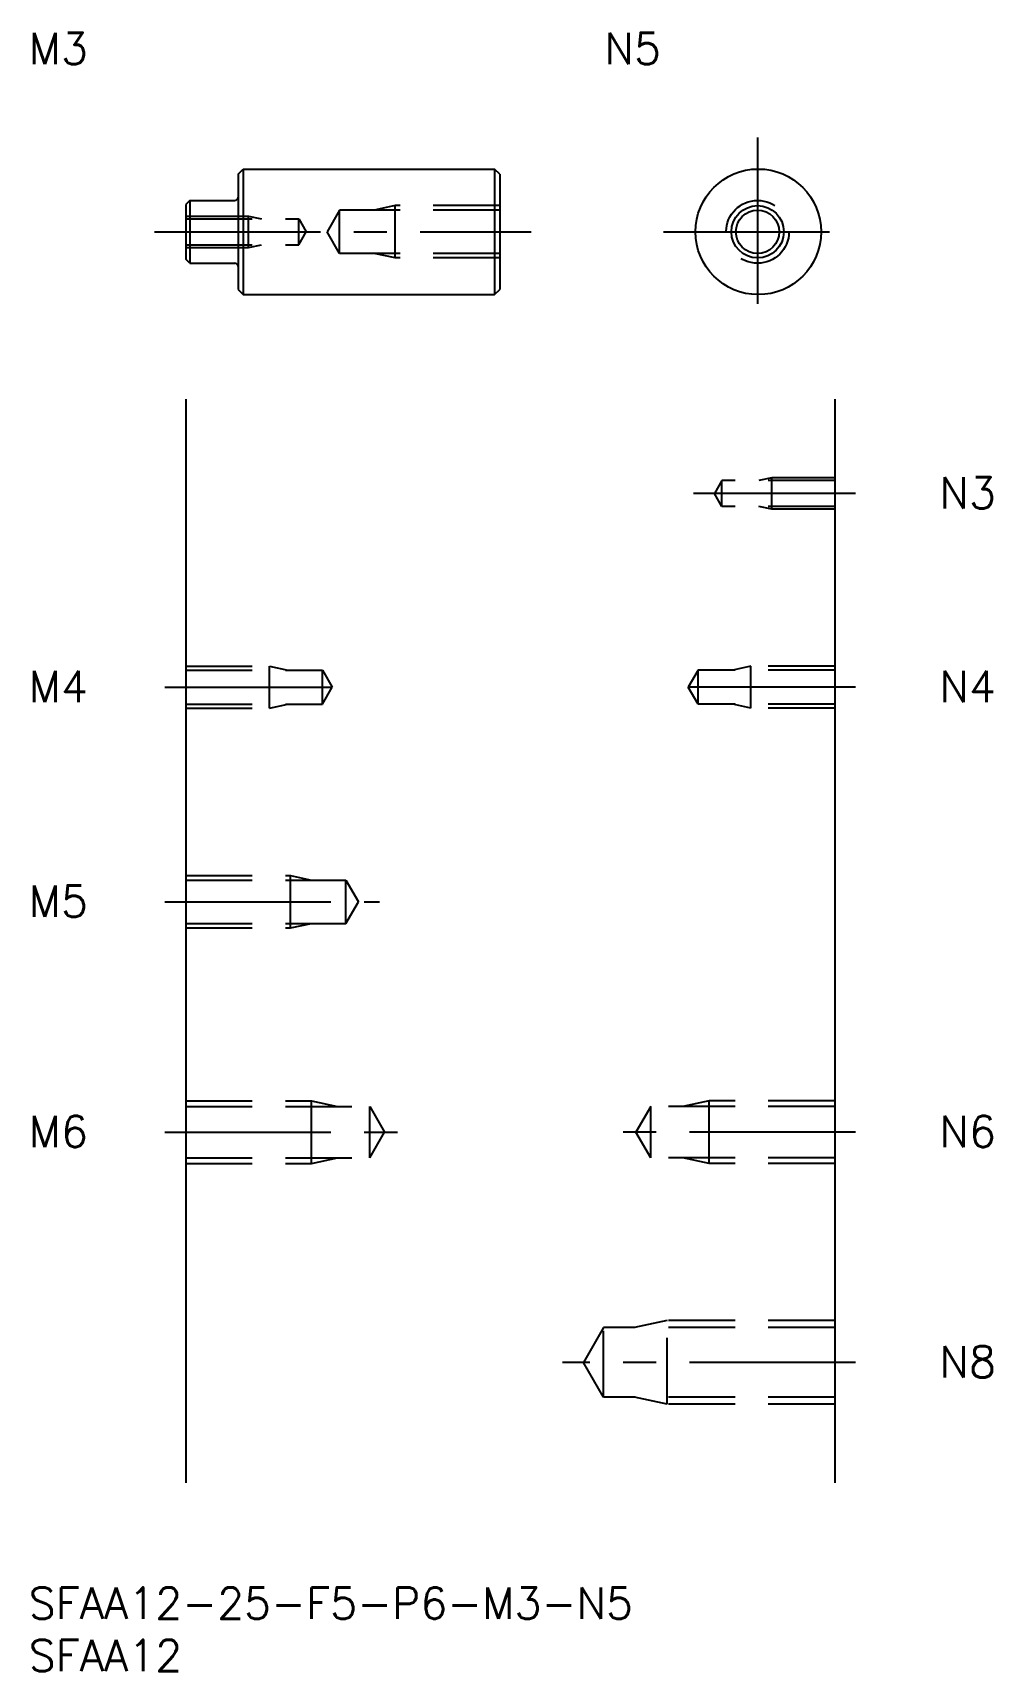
# Model space of a CAD drawing. Extents: x 0 to 92, y -8 to 149.
import ezdxf

# ---------------------------------------------------------------- set-up
doc = ezdxf.new("R2010")
doc.units = 0
doc.header["$LTSCALE"] = 0.5
doc.linetypes.add('CENTER', pattern=[50.8, 31.75, -6.35, 6.35, -6.35])
doc.linetypes.add('DASHED', pattern=[19.05, 12.7, -6.35])
for name, color, linetype in [('MSM_CENTER', 1, 'CENTER'), ('MSM_CONTINUOUS', 7, 'CONTINUOUS'), ('MSM_DASHED', 4, 'DASHED'), ('MSM_NARROW', 5, 'CONTINUOUS'), ('MSM_PART_NUMBER', 7, 'CONTINUOUS')]:
    doc.layers.add(name, color=color, linetype=linetype)
doc.styles.get("Standard").update_dxf_attribs({"font": 'txt.shx', "height": 3, "bigfont": 'bigfont.shx'})

# ---------------------------------------------------------------- blocks, each defined once
blk = doc.blocks.new('*U4')
at = {"layer": 'MSM_PART_NUMBER'}
blk.add_text('SFAA12-25-F5-P6-M3-N5', height=3, dxfattribs=at).set_placement((0, -3))
blk = doc.blocks.new('*U5')
at = {"layer": 'MSM_PART_NUMBER'}
blk.add_text('SFAA12', height=3, dxfattribs=at).set_placement((0, -8))
blk = doc.blocks.new('*U6')
at = {"layer": 'MSM_PART_NUMBER'}
blk.add_text('M6', height=3, dxfattribs=at).set_placement((0, 42.06))
blk = doc.blocks.new('*U7')
at = {"layer": 'MSM_PART_NUMBER'}
blk.add_text('M5', height=3, dxfattribs=at).set_placement((0, 64.06))
blk = doc.blocks.new('*U8')
at = {"layer": 'MSM_PART_NUMBER'}
blk.add_text('M4', height=3, dxfattribs=at).set_placement((0, 84.56))
blk = doc.blocks.new('*U9')
at = {"layer": 'MSM_PART_NUMBER'}
blk.add_text('N8', height=3, dxfattribs=at).set_placement((87, 20.06))
blk = doc.blocks.new('*U10')
at = {"layer": 'MSM_PART_NUMBER'}
blk.add_text('N6', height=3, dxfattribs=at).set_placement((87, 42.06))
blk = doc.blocks.new('*U11')
at = {"layer": 'MSM_PART_NUMBER'}
blk.add_text('N4', height=3, dxfattribs=at).set_placement((87, 84.56))
blk = doc.blocks.new('*U12')
at = {"layer": 'MSM_PART_NUMBER'}
blk.add_text('M3', height=3, dxfattribs=at).set_placement((0, 145.51))
blk = doc.blocks.new('*U13')
at = {"layer": 'MSM_PART_NUMBER'}
blk.add_text('N5', height=3, dxfattribs=at).set_placement((55, 145.51))
blk = doc.blocks.new('*U14')
at = {"layer": 'MSM_PART_NUMBER'}
blk.add_text('N3', height=3, dxfattribs=at).set_placement((87, 103.06))

msp = doc.modelspace()

# ---------------------------------------------------------------- linework, layer by layer
at = {"layer": 'MSM_CENTER'}
for p, q in [((69.63, 138.5), (69.63, 120.5)), ((12, 129.5), (48, 129.5)), ((60.63, 129.5), (78.63, 129.5)), ((79, 104.5), (63.5, 104.5)), ((13, 86), (31, 86)), ((79, 86), (61, 86)), ((13, 65.5), (33.5, 65.5)), ((13, 43.5), (36, 43.5)), ((79, 43.5), (56, 43.5)), ((79, 21.5), (51, 21.5))]:
    msp.add_line(p, q, dxfattribs=at)
at = {"layer": 'MSM_CONTINUOUS'}
for p, q in [((20, 135), (20.5, 135.5)), ((20, 135), (20, 124)), ((20.5, 135.5), (44.5, 135.5)), ((20.5, 135.5), (20.5, 123.5)), ((44.5, 135.5), (44.5, 123.5)), ((45, 135), (44.5, 135.5)), ((45, 135), (45, 124)), ((15.4, 132.5), (15, 132.1)), ((15, 132.1), (15, 126.9)), ((15.4, 132.5), (19.7, 132.5)), ((15.4, 132.5), (15.4, 126.5)), ((15.4, 126.5), (15, 126.9)), ((15.4, 126.5), (19.7, 126.5)), ((20, 124), (20.5, 123.5)), ((44.5, 123.5), (45, 124)), ((20.5, 123.5), (44.5, 123.5)), ((15, 113.5), (15, 10)), ((77, 113.5), (77, 10))]:
    msp.add_line(p, q, dxfattribs=at)
for centre, radius in [((69.7, 129.5), 6), ((69.63, 129.5), 2.07)]:
    msp.add_circle(centre, radius, dxfattribs=at)
for centre, start, end in [((19.7, 132.8), 270, 0), ((19.7, 126.2), 0, 90)]:
    msp.add_arc(centre, 0.3, start, end, dxfattribs=at)
at = {"layer": 'MSM_DASHED'}
for p, q in [((29.69, 131.57), (28.5, 129.5)), ((45, 131.57), (29.69, 131.57)), ((29.69, 127.43), (29.69, 131.57)), ((35, 132), (33, 131.57)), ((45, 132), (35, 132)), ((35, 127), (35, 132)), ((15, 131), (21, 131)), ((15, 130.73), (25.79, 130.73)), ((21, 131), (22.25, 130.73)), ((21, 128), (21, 131)), ((25.79, 128.27), (25.79, 130.73)), ((25.79, 130.73), (26.5, 129.5)), ((25.79, 128.27), (26.5, 129.5)), ((29.69, 127.43), (28.5, 129.5)), ((15, 128.27), (25.79, 128.27)), ((15, 128), (21, 128)), ((21, 128), (22.25, 128.27)), ((45, 127.43), (29.69, 127.43)), ((35, 127), (33, 127.43)), ((45, 127), (35, 127)), ((66.21, 105.73), (65.5, 104.5)), ((77, 105.73), (66.21, 105.73)), ((66.21, 103.27), (66.21, 105.73)), ((71, 106), (69.75, 105.73)), ((77, 106), (71, 106)), ((71, 103), (71, 106)), ((66.21, 103.27), (65.5, 104.5)), ((77, 103.27), (66.21, 103.27)), ((71, 103), (69.75, 103.27)), ((77, 103), (71, 103)), ((15, 88), (23, 88)), ((23, 84), (23, 88)), ((23, 88), (24.75, 87.62)), ((69, 88), (67.25, 87.62)), ((77, 88), (69, 88)), ((69, 84), (69, 88)), ((15, 87.62), (28.06, 87.62)), ((28.06, 84.38), (28.06, 87.62)), ((28.06, 87.62), (29, 86)), ((63.94, 87.62), (63, 86)), ((77, 87.62), (63.94, 87.62)), ((63.94, 84.38), (63.94, 87.62)), ((28.06, 84.38), (29, 86)), ((63.94, 84.38), (63, 86)), ((15, 84.38), (28.06, 84.38)), ((15, 84), (23, 84)), ((23, 84), (24.75, 84.38)), ((77, 84.38), (63.94, 84.38)), ((69, 84), (67.25, 84.38)), ((77, 84), (69, 84)), ((15, 68), (25, 68)), ((15, 67.57), (30.31, 67.57)), ((25, 63), (25, 68)), ((25, 68), (27, 67.57)), ((30.31, 63.43), (30.31, 67.57)), ((30.31, 67.57), (31.5, 65.5)), ((30.31, 63.43), (31.5, 65.5)), ((15, 63.43), (30.31, 63.43)), ((15, 63), (25, 63)), ((25, 63), (27, 63.43)), ((15, 46.5), (27, 46.5)), ((15, 45.96), (32.58, 45.96)), ((27, 40.5), (27, 46.5)), ((27, 46.5), (29.5, 45.96)), ((32.58, 41.04), (32.58, 45.96)), ((32.58, 45.96), (34, 43.5)), ((59.42, 45.96), (58, 43.5)), ((77, 45.96), (59.42, 45.96)), ((59.42, 41.04), (59.42, 45.96)), ((65, 46.5), (62.5, 45.96)), ((77, 46.5), (65, 46.5)), ((65, 40.5), (65, 46.5)), ((32.58, 41.04), (34, 43.5)), ((59.42, 41.04), (58, 43.5)), ((15, 41.04), (32.58, 41.04)), ((27, 40.5), (29.5, 41.04)), ((77, 41.04), (59.42, 41.04)), ((65, 40.5), (62.5, 41.04)), ((15, 40.5), (27, 40.5)), ((77, 40.5), (65, 40.5)), ((61, 25.5), (57.87, 24.82)), ((61, 17.5), (61, 25.5)), ((77, 25.5), (61, 25.5)), ((54.92, 24.82), (53, 21.5)), ((54.92, 18.18), (54.92, 24.82)), ((77, 24.82), (54.92, 24.82)), ((54.92, 18.18), (53, 21.5)), ((77, 18.18), (54.92, 18.18)), ((61, 17.5), (57.87, 18.18)), ((77, 17.5), (61, 17.5))]:
    msp.add_line(p, q, dxfattribs=at)
msp.add_circle((69.63, 129.5), 3, dxfattribs=at)
at = {"layer": 'MSM_NARROW'}
msp.add_circle((69.63, 129.5), 2.5, dxfattribs=at)

# ---------------------------------------------------------------- block references
at = {"layer": 'MSM_CONTINUOUS'}
for name in ['*U12', '*U13', '*U14', '*U8', '*U11', '*U7', '*U6', '*U10', '*U9', '*U4', '*U5']:
    msp.add_blockref(name, (0, 0), dxfattribs=at)

doc.saveas('drawing.dxf')
